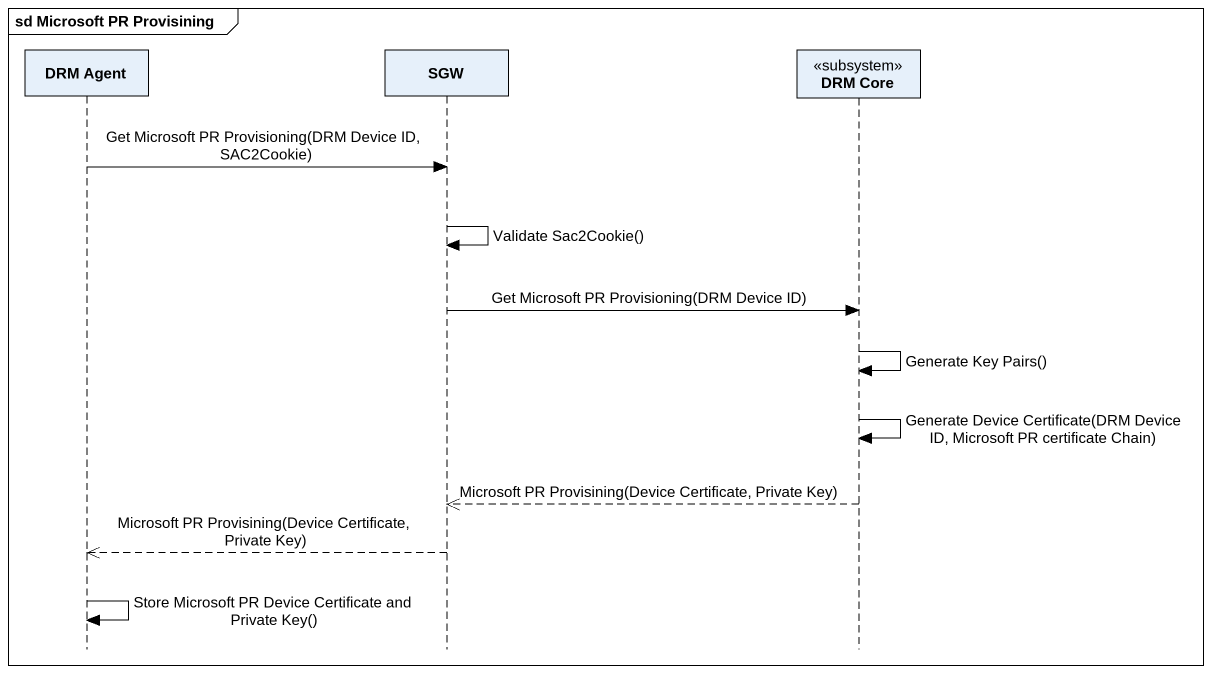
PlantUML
@startuml
mainframe sd Microsoft PR Provisining
hide footbox
participant "DRM Agent" as DRM_Agent
participant SGW
participant "DRM Core" as DRM_Core <<subsystem>>

DRM_Agent -> SGW : Get Microsoft PR Provisioning(DRM Device ID, SAC2Cookie)
SGW -> SGW : Validate Sac2Cookie()
SGW -> DRM_Core : Get Microsoft PR Provisioning(DRM Device ID)
DRM_Core -> DRM_Core : Generate Key Pairs()
DRM_Core -> DRM_Core : Generate Device Certificate(DRM Device ID, Microsoft PR certificate Chain)
DRM_Core -->> SGW : Microsoft PR Provisining(Device Certificate, Private Key)
SGW -->> DRM_Agent : Microsoft PR Provisining(Device Certificate, Private Key)
DRM_Agent -> DRM_Agent : Store Microsoft PR Device Certificate and Private Key()
@enduml
